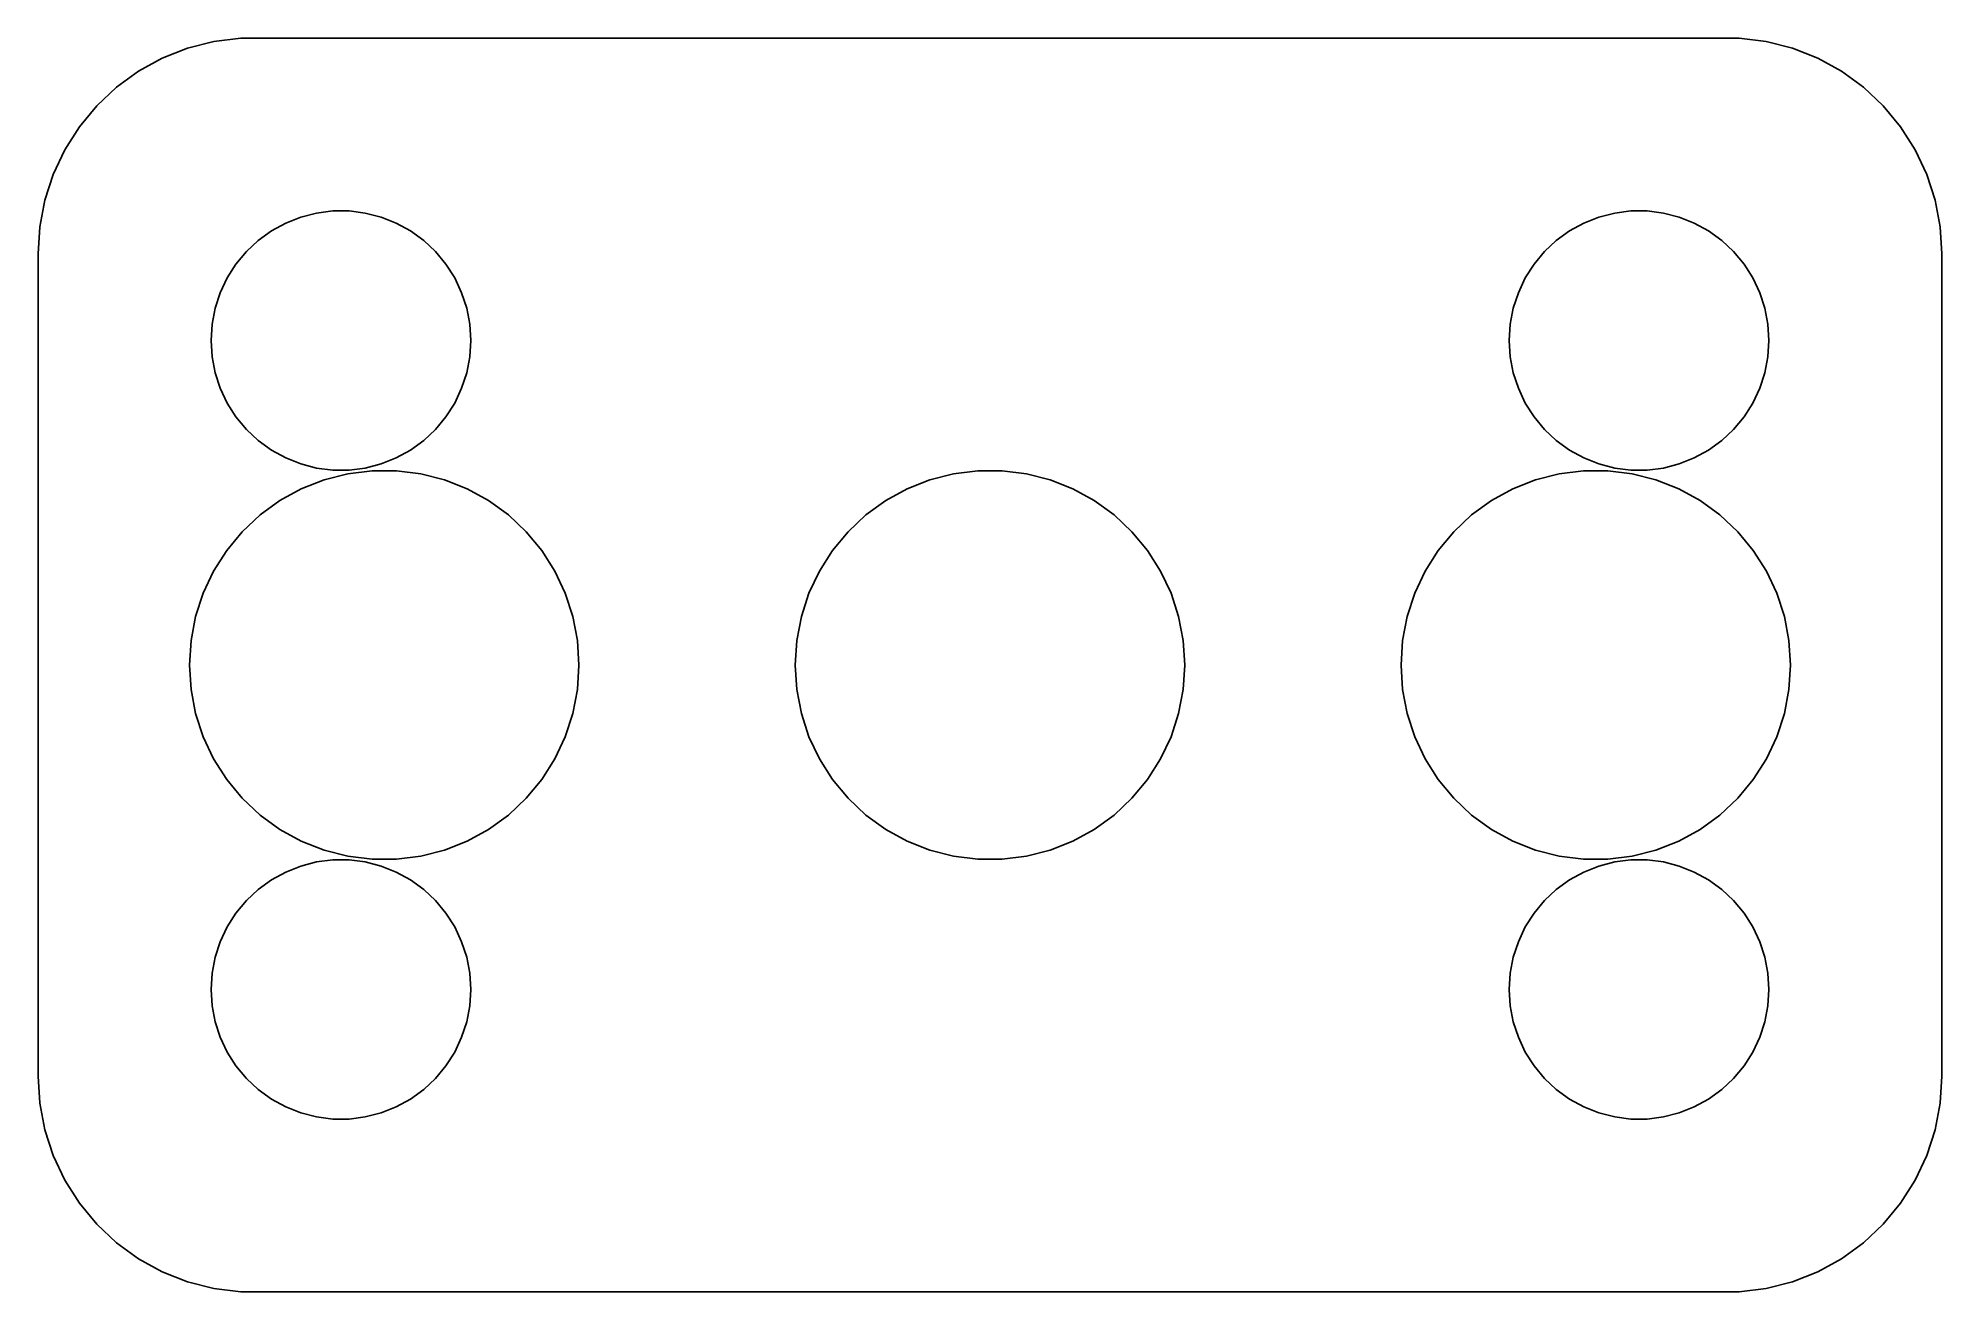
# Model space of a CAD drawing. Header units: metres. Extents: x -22 to 22, y -14.5 to 14.5.
import ezdxf

# ---------------------------------------------------------------- set-up
doc = ezdxf.new("R2010")
doc.units = ezdxf.units.M

msp = doc.modelspace()

# ---------------------------------------------------------------- linework, layer by layer
for p, q in [((-18.5451, 14.2553), (-19.1289, 14.0241)), ((-17.9369, 14.4114), (-18.5451, 14.2553)), ((-17.3139, 14.4901), (-17.9369, 14.4114)), ((17.3139, 14.4901), (-17.3139, 14.4901)), ((17.9369, 14.4114), (17.3139, 14.4901)), ((18.5451, 14.2553), (17.9369, 14.4114)), ((19.1289, 14.0241), (18.5451, 14.2553)), ((-19.6791, 13.7216), (-20.1871, 13.3526)), ((-19.1289, 14.0241), (-19.6791, 13.7216)), ((19.6791, 13.7216), (19.1289, 14.0241)), ((20.1871, 13.3526), (19.6791, 13.7216)), ((-20.1871, 13.3526), (-20.6448, 12.9227)), ((20.6448, 12.9227), (20.1871, 13.3526)), ((-20.6448, 12.9227), (-21.0451, 12.4389)), ((21.0451, 12.4389), (20.6448, 12.9227)), ((-21.0451, 12.4389), (-21.3815, 11.9088)), ((21.3815, 11.9088), (21.0451, 12.4389)), ((-21.3815, 11.9088), (-21.6489, 11.3406)), ((21.6489, 11.3406), (21.3815, 11.9088)), ((-21.6489, 11.3406), (-21.8429, 10.7434)), ((21.8429, 10.7434), (21.6489, 11.3406)), ((-21.8429, 10.7434), (-21.9606, 10.1267)), ((21.9606, 10.1267), (21.8429, 10.7434)), ((-21.9606, 10.1267), (-22, 9.5)), ((-16.6075, 10.033), (-16.2773, 10.2145)), ((-16.2773, 10.2145), (-15.927, 10.3532)), ((-15.927, 10.3532), (-15.5621, 10.4469)), ((-15.5621, 10.4469), (-15.1884, 10.4941)), ((-15.1884, 10.4941), (-14.8116, 10.4941)), ((-14.8116, 10.4941), (-14.4379, 10.4469)), ((-14.4379, 10.4469), (-14.0729, 10.3532)), ((-14.0729, 10.3532), (-13.7227, 10.2145)), ((-13.7227, 10.2145), (-13.3925, 10.033)), ((13.3925, 10.033), (13.7227, 10.2145)), ((13.7227, 10.2145), (14.0729, 10.3532)), ((14.0729, 10.3532), (14.4379, 10.4469)), ((14.4379, 10.4469), (14.8116, 10.4941)), ((14.8116, 10.4941), (15.1884, 10.4941)), ((15.1884, 10.4941), (15.5621, 10.4469)), ((15.5621, 10.4469), (15.927, 10.3532)), ((15.927, 10.3532), (16.2773, 10.2145)), ((16.2773, 10.2145), (16.6075, 10.033)), ((22, 9.5), (21.9606, 10.1267)), ((-17.1869, 9.55363), (-16.9123, 9.81154)), ((-16.9123, 9.81154), (-16.6075, 10.033)), ((-13.3925, 10.033), (-13.0877, 9.81154)), ((-13.0877, 9.81154), (-12.8131, 9.55363)), ((12.8131, 9.55363), (13.0877, 9.81154)), ((13.0877, 9.81154), (13.3925, 10.033)), ((16.6075, 10.033), (16.9123, 9.81154)), ((16.9123, 9.81154), (17.1869, 9.55363)), ((-22, 9.5), (-22, -9.5)), ((-17.6289, 8.94525), (-17.427, 9.26335)), ((-17.427, 9.26335), (-17.1869, 9.55363)), ((-12.8131, 9.55363), (-12.5729, 9.26335)), ((-12.5729, 9.26335), (-12.3711, 8.94525)), ((12.3711, 8.94525), (12.5729, 9.26335)), ((12.5729, 9.26335), (12.8131, 9.55363)), ((17.1869, 9.55363), (17.427, 9.26335)), ((17.427, 9.26335), (17.6289, 8.94525)), ((22, -9.5), (22, 9.5)), ((-17.7893, 8.60437), (-17.6289, 8.94525)), ((-12.3711, 8.94525), (-12.2107, 8.60437)), ((12.2107, 8.60437), (12.3711, 8.94525)), ((17.6289, 8.94525), (17.7893, 8.60437)), ((-17.9057, 8.24606), (-17.7893, 8.60437)), ((-12.2107, 8.60437), (-12.0942, 8.24606)), ((12.0942, 8.24606), (12.2107, 8.60437)), ((17.7893, 8.60437), (17.9057, 8.24606)), ((-17.9763, 7.87599), (-17.9057, 8.24606)), ((-12.0942, 8.24606), (-12.0237, 7.87599)), ((12.0237, 7.87599), (12.0942, 8.24606)), ((17.9057, 8.24606), (17.9763, 7.87599)), ((-18, 7.5), (-17.9763, 7.87599)), ((-17.9763, 7.12399), (-18, 7.5)), ((-12.0237, 7.87599), (-12, 7.5)), ((-12, 7.5), (-12.0237, 7.12399)), ((12, 7.5), (12.0237, 7.87599)), ((12.0237, 7.12399), (12, 7.5)), ((17.9763, 7.87599), (18, 7.5)), ((18, 7.5), (17.9763, 7.12399)), ((-17.9057, 6.75392), (-17.9763, 7.12399)), ((-12.0237, 7.12399), (-12.0942, 6.75392)), ((12.0942, 6.75392), (12.0237, 7.12399)), ((17.9763, 7.12399), (17.9057, 6.75392)), ((-17.7893, 6.39561), (-17.9057, 6.75392)), ((-12.0942, 6.75392), (-12.2107, 6.39561)), ((12.2107, 6.39561), (12.0942, 6.75392)), ((17.9057, 6.75392), (17.7893, 6.39561)), ((-17.6289, 6.05473), (-17.7893, 6.39561)), ((-12.2107, 6.39561), (-12.3711, 6.05473)), ((12.3711, 6.05473), (12.2107, 6.39561)), ((17.7893, 6.39561), (17.6289, 6.05473)), ((-17.427, 5.73663), (-17.6289, 6.05473)), ((-17.1869, 5.44635), (-17.427, 5.73663)), ((-12.5729, 5.73663), (-12.8131, 5.44635)), ((-12.3711, 6.05473), (-12.5729, 5.73663)), ((12.5729, 5.73663), (12.3711, 6.05473)), ((12.8131, 5.44635), (12.5729, 5.73663)), ((17.427, 5.73663), (17.1869, 5.44635)), ((17.6289, 6.05473), (17.427, 5.73663)), ((-16.9123, 5.18845), (-17.1869, 5.44635)), ((-12.8131, 5.44635), (-13.0877, 5.18845)), ((13.0877, 5.18845), (12.8131, 5.44635)), ((17.1869, 5.44635), (16.9123, 5.18845)), ((-16.6075, 4.96701), (-16.9123, 5.18845)), ((-16.2773, 4.78551), (-16.6075, 4.96701)), ((-13.3925, 4.96701), (-13.7227, 4.78551)), ((-13.0877, 5.18845), (-13.3925, 4.96701)), ((13.3925, 4.96701), (13.0877, 5.18845)), ((13.7227, 4.78551), (13.3925, 4.96701)), ((16.6075, 4.96701), (16.2773, 4.78551)), ((16.9123, 5.18845), (16.6075, 4.96701)), ((-15.927, 4.64682), (-16.2773, 4.78551)), ((-15.5621, 4.55313), (-15.927, 4.64682)), ((-15.1884, 4.50591), (-15.5621, 4.55313)), ((-15.3906, 4.27974), (-14.8432, 4.42029)), ((-14.8116, 4.50591), (-15.1884, 4.50591)), ((-14.8432, 4.42029), (-14.2825, 4.49112)), ((-14.4379, 4.55313), (-14.8116, 4.50591)), ((-14.0729, 4.64682), (-14.4379, 4.55313)), ((-14.2825, 4.49112), (-13.7174, 4.49112)), ((-13.7227, 4.78551), (-14.0729, 4.64682)), ((-13.7174, 4.49112), (-13.1568, 4.42029)), ((-13.1568, 4.42029), (-12.6094, 4.27974)), ((-1.39056, 4.27974), (-0.843201, 4.42029)), ((-0.843201, 4.42029), (-0.282547, 4.49112)), ((-0.282547, 4.49112), (0.282547, 4.49112)), ((0.282547, 4.49112), (0.843201, 4.42029)), ((0.843201, 4.42029), (1.39056, 4.27974)), ((12.6094, 4.27974), (13.1568, 4.42029)), ((13.1568, 4.42029), (13.7174, 4.49112)), ((13.7174, 4.49112), (14.2825, 4.49112)), ((14.0729, 4.64682), (13.7227, 4.78551)), ((14.4379, 4.55313), (14.0729, 4.64682)), ((14.2825, 4.49112), (14.8432, 4.42029)), ((14.8116, 4.50591), (14.4379, 4.55313)), ((15.1884, 4.50591), (14.8116, 4.50591)), ((14.8432, 4.42029), (15.3906, 4.27974)), ((15.5621, 4.55313), (15.1884, 4.50591)), ((15.927, 4.64682), (15.5621, 4.55313)), ((16.2773, 4.78551), (15.927, 4.64682)), ((-16.4112, 3.79947), (-15.916, 4.07172)), ((-15.916, 4.07172), (-15.3906, 4.27974)), ((-12.6094, 4.27974), (-12.084, 4.07172)), ((-12.084, 4.07172), (-11.5888, 3.79947)), ((-2.41121, 3.79947), (-1.916, 4.07172)), ((-1.916, 4.07172), (-1.39056, 4.27974)), ((1.39056, 4.27974), (1.916, 4.07172)), ((1.916, 4.07172), (2.41121, 3.79947)), ((11.5888, 3.79947), (12.084, 4.07172)), ((12.084, 4.07172), (12.6094, 4.27974)), ((15.3906, 4.27974), (15.916, 4.07172)), ((15.916, 4.07172), (16.4112, 3.79947)), ((-16.8684, 3.4673), (-16.4112, 3.79947)), ((-11.5888, 3.79947), (-11.1316, 3.4673)), ((-2.86839, 3.4673), (-2.41121, 3.79947)), ((2.41121, 3.79947), (2.86839, 3.4673)), ((11.1316, 3.4673), (11.5888, 3.79947)), ((16.4112, 3.79947), (16.8684, 3.4673)), ((-17.6406, 2.64502), (-17.2803, 3.08046)), ((-17.2803, 3.08046), (-16.8684, 3.4673)), ((-11.1316, 3.4673), (-10.7196, 3.08046)), ((-10.7196, 3.08046), (-10.3594, 2.64502)), ((-3.64056, 2.64502), (-3.28035, 3.08046)), ((-3.28035, 3.08046), (-2.86839, 3.4673)), ((2.86839, 3.4673), (3.28035, 3.08046)), ((3.28035, 3.08046), (3.64056, 2.64502)), ((10.3594, 2.64502), (10.7196, 3.08046)), ((10.7196, 3.08046), (11.1316, 3.4673)), ((16.8684, 3.4673), (17.2803, 3.08046)), ((17.2803, 3.08046), (17.6406, 2.64502)), ((-17.9434, 2.16788), (-17.6406, 2.64502)), ((-10.3594, 2.64502), (-10.0566, 2.16788)), ((-3.94337, 2.16788), (-3.64056, 2.64502)), ((3.64056, 2.64502), (3.94337, 2.16788)), ((10.0566, 2.16788), (10.3594, 2.64502)), ((17.6406, 2.64502), (17.9434, 2.16788)), ((-18.184, 1.65656), (-17.9434, 2.16788)), ((-10.0566, 2.16788), (-9.81599, 1.65656)), ((-4.18399, 1.65656), (-3.94337, 2.16788)), ((3.94337, 2.16788), (4.18399, 1.65656)), ((9.81599, 1.65656), (10.0566, 2.16788)), ((17.9434, 2.16788), (18.184, 1.65656)), ((-18.3586, 1.11909), (-18.184, 1.65656)), ((-9.81599, 1.65656), (-9.64137, 1.11909)), ((-4.35861, 1.11909), (-4.18399, 1.65656)), ((4.18399, 1.65656), (4.35861, 1.11909)), ((9.64137, 1.11909), (9.81599, 1.65656)), ((18.184, 1.65656), (18.3586, 1.11909)), ((-18.4645, 0.563995), (-18.3586, 1.11909)), ((-9.64137, 1.11909), (-9.53548, 0.563995)), ((-4.46451, 0.563995), (-4.35861, 1.11909)), ((4.35861, 1.11909), (4.46451, 0.563995)), ((9.53548, 0.563995), (9.64137, 1.11909)), ((18.3586, 1.11909), (18.4645, 0.563995)), ((-18.5, 0), (-18.4645, 0.563995)), ((-9.53548, 0.563995), (-9.5, 0)), ((-4.5, 0), (-4.46451, 0.563995)), ((4.46451, 0.563995), (4.5, 0)), ((9.5, 0), (9.53548, 0.563995)), ((18.4645, 0.563995), (18.5, 0)), ((-18.4645, -0.563995), (-18.5, 0)), ((-9.5, 0), (-9.53548, -0.563995)), ((-4.46451, -0.563995), (-4.5, 0)), ((4.5, 0), (4.46451, -0.563995)), ((9.53548, -0.563995), (9.5, 0)), ((18.5, 0), (18.4645, -0.563995)), ((-18.3586, -1.11909), (-18.4645, -0.563995)), ((-9.53548, -0.563995), (-9.64137, -1.11909)), ((-4.35861, -1.11909), (-4.46451, -0.563995)), ((4.46451, -0.563995), (4.35861, -1.11909)), ((9.64137, -1.11909), (9.53548, -0.563995)), ((18.4645, -0.563995), (18.3586, -1.11909)), ((-18.184, -1.65656), (-18.3586, -1.11909)), ((-9.64137, -1.11909), (-9.81599, -1.65656)), ((-4.18399, -1.65656), (-4.35861, -1.11909)), ((4.35861, -1.11909), (4.18399, -1.65656)), ((9.81599, -1.65656), (9.64137, -1.11909)), ((18.3586, -1.11909), (18.184, -1.65656)), ((-17.9434, -2.16788), (-18.184, -1.65656)), ((-9.81599, -1.65656), (-10.0566, -2.16788)), ((-3.94337, -2.16788), (-4.18399, -1.65656)), ((4.18399, -1.65656), (3.94337, -2.16788)), ((10.0566, -2.16788), (9.81599, -1.65656)), ((18.184, -1.65656), (17.9434, -2.16788)), ((-17.6406, -2.64502), (-17.9434, -2.16788)), ((-10.0566, -2.16788), (-10.3594, -2.64502)), ((-3.64056, -2.64502), (-3.94337, -2.16788)), ((3.94337, -2.16788), (3.64056, -2.64502)), ((10.3594, -2.64502), (10.0566, -2.16788)), ((17.9434, -2.16788), (17.6406, -2.64502)), ((-17.2803, -3.08046), (-17.6406, -2.64502)), ((-10.3594, -2.64502), (-10.7196, -3.08046)), ((-3.28035, -3.08046), (-3.64056, -2.64502)), ((3.64056, -2.64502), (3.28035, -3.08046)), ((10.7196, -3.08046), (10.3594, -2.64502)), ((17.6406, -2.64502), (17.2803, -3.08046)), ((-16.8684, -3.4673), (-17.2803, -3.08046)), ((-16.4112, -3.79947), (-16.8684, -3.4673)), ((-11.1316, -3.4673), (-11.5888, -3.79947)), ((-10.7196, -3.08046), (-11.1316, -3.4673)), ((-2.86839, -3.4673), (-3.28035, -3.08046)), ((-2.41121, -3.79947), (-2.86839, -3.4673)), ((2.86839, -3.4673), (2.41121, -3.79947)), ((3.28035, -3.08046), (2.86839, -3.4673)), ((11.1316, -3.4673), (10.7196, -3.08046)), ((11.5888, -3.79947), (11.1316, -3.4673)), ((16.8684, -3.4673), (16.4112, -3.79947)), ((17.2803, -3.08046), (16.8684, -3.4673)), ((-15.916, -4.07172), (-16.4112, -3.79947)), ((-11.5888, -3.79947), (-12.084, -4.07172)), ((-1.916, -4.07172), (-2.41121, -3.79947)), ((2.41121, -3.79947), (1.916, -4.07172)), ((12.084, -4.07172), (11.5888, -3.79947)), ((16.4112, -3.79947), (15.916, -4.07172)), ((-15.3906, -4.27974), (-15.916, -4.07172)), ((-14.8432, -4.42029), (-15.3906, -4.27974)), ((-12.6094, -4.27974), (-13.1568, -4.42029)), ((-12.084, -4.07172), (-12.6094, -4.27974)), ((-1.39056, -4.27974), (-1.916, -4.07172)), ((-0.843201, -4.42029), (-1.39056, -4.27974)), ((1.39056, -4.27974), (0.843201, -4.42029)), ((1.916, -4.07172), (1.39056, -4.27974)), ((12.6094, -4.27974), (12.084, -4.07172)), ((13.1568, -4.42029), (12.6094, -4.27974)), ((15.3906, -4.27974), (14.8432, -4.42029)), ((15.916, -4.07172), (15.3906, -4.27974)), ((-16.6075, -4.96701), (-16.2773, -4.78551)), ((-16.2773, -4.78551), (-15.927, -4.64682)), ((-15.927, -4.64682), (-15.5621, -4.55313)), ((-15.5621, -4.55313), (-15.1884, -4.50591)), ((-15.1884, -4.50591), (-14.8116, -4.50591)), ((-14.2825, -4.49112), (-14.8432, -4.42029)), ((-14.8116, -4.50591), (-14.4379, -4.55313)), ((-14.4379, -4.55313), (-14.0729, -4.64682)), ((-13.7174, -4.49112), (-14.2825, -4.49112)), ((-14.0729, -4.64682), (-13.7227, -4.78551)), ((-13.7227, -4.78551), (-13.3925, -4.96701)), ((-13.1568, -4.42029), (-13.7174, -4.49112)), ((-0.282547, -4.49112), (-0.843201, -4.42029)), ((0.282547, -4.49112), (-0.282547, -4.49112)), ((0.843201, -4.42029), (0.282547, -4.49112)), ((13.7174, -4.49112), (13.1568, -4.42029)), ((13.3925, -4.96701), (13.7227, -4.78551)), ((14.2825, -4.49112), (13.7174, -4.49112)), ((13.7227, -4.78551), (14.0729, -4.64682)), ((14.0729, -4.64682), (14.4379, -4.55313)), ((14.8432, -4.42029), (14.2825, -4.49112)), ((14.4379, -4.55313), (14.8116, -4.50591)), ((14.8116, -4.50591), (15.1884, -4.50591)), ((15.1884, -4.50591), (15.5621, -4.55313)), ((15.5621, -4.55313), (15.927, -4.64682)), ((15.927, -4.64682), (16.2773, -4.78551)), ((16.2773, -4.78551), (16.6075, -4.96701)), ((-17.1869, -5.44635), (-16.9123, -5.18845)), ((-16.9123, -5.18845), (-16.6075, -4.96701)), ((-13.3925, -4.96701), (-13.0877, -5.18845)), ((-13.0877, -5.18845), (-12.8131, -5.44635)), ((12.8131, -5.44635), (13.0877, -5.18845)), ((13.0877, -5.18845), (13.3925, -4.96701)), ((16.6075, -4.96701), (16.9123, -5.18845)), ((16.9123, -5.18845), (17.1869, -5.44635)), ((-17.427, -5.73663), (-17.1869, -5.44635)), ((-12.8131, -5.44635), (-12.5729, -5.73663)), ((12.5729, -5.73663), (12.8131, -5.44635)), ((17.1869, -5.44635), (17.427, -5.73663)), ((-17.7893, -6.39561), (-17.6289, -6.05473)), ((-17.6289, -6.05473), (-17.427, -5.73663)), ((-12.5729, -5.73663), (-12.3711, -6.05473)), ((-12.3711, -6.05473), (-12.2107, -6.39561)), ((12.2107, -6.39561), (12.3711, -6.05473)), ((12.3711, -6.05473), (12.5729, -5.73663)), ((17.427, -5.73663), (17.6289, -6.05473)), ((17.6289, -6.05473), (17.7893, -6.39561)), ((-17.9057, -6.75392), (-17.7893, -6.39561)), ((-12.2107, -6.39561), (-12.0942, -6.75392)), ((12.0942, -6.75392), (12.2107, -6.39561)), ((17.7893, -6.39561), (17.9057, -6.75392)), ((-17.9763, -7.12399), (-17.9057, -6.75392)), ((-12.0942, -6.75392), (-12.0237, -7.12399)), ((12.0237, -7.12399), (12.0942, -6.75392)), ((17.9057, -6.75392), (17.9763, -7.12399)), ((-18, -7.5), (-17.9763, -7.12399)), ((-12.0237, -7.12399), (-12, -7.5)), ((12, -7.5), (12.0237, -7.12399)), ((17.9763, -7.12399), (18, -7.5)), ((-17.9763, -7.87599), (-18, -7.5)), ((-17.9057, -8.24606), (-17.9763, -7.87599)), ((-12.0237, -7.87599), (-12.0942, -8.24606)), ((-12, -7.5), (-12.0237, -7.87599)), ((12.0237, -7.87599), (12, -7.5)), ((12.0942, -8.24606), (12.0237, -7.87599)), ((17.9763, -7.87599), (17.9057, -8.24606)), ((18, -7.5), (17.9763, -7.87599)), ((-17.7893, -8.60437), (-17.9057, -8.24606)), ((-12.0942, -8.24606), (-12.2107, -8.60437)), ((12.2107, -8.60437), (12.0942, -8.24606)), ((17.9057, -8.24606), (17.7893, -8.60437)), ((-17.6289, -8.94525), (-17.7893, -8.60437)), ((-12.2107, -8.60437), (-12.3711, -8.94525)), ((12.3711, -8.94525), (12.2107, -8.60437)), ((17.7893, -8.60437), (17.6289, -8.94525)), ((-17.427, -9.26335), (-17.6289, -8.94525)), ((-12.3711, -8.94525), (-12.5729, -9.26335)), ((12.5729, -9.26335), (12.3711, -8.94525)), ((17.6289, -8.94525), (17.427, -9.26335)), ((-22, -9.5), (-21.9606, -10.1267)), ((-17.1869, -9.55363), (-17.427, -9.26335)), ((-16.9123, -9.81154), (-17.1869, -9.55363)), ((-12.8131, -9.55363), (-13.0877, -9.81154)), ((-12.5729, -9.26335), (-12.8131, -9.55363)), ((12.8131, -9.55363), (12.5729, -9.26335)), ((13.0877, -9.81154), (12.8131, -9.55363)), ((17.1869, -9.55363), (16.9123, -9.81154)), ((17.427, -9.26335), (17.1869, -9.55363)), ((21.9606, -10.1267), (22, -9.5)), ((-16.6075, -10.033), (-16.9123, -9.81154)), ((-16.2773, -10.2145), (-16.6075, -10.033)), ((-13.3925, -10.033), (-13.7227, -10.2145)), ((-13.0877, -9.81154), (-13.3925, -10.033)), ((13.3925, -10.033), (13.0877, -9.81154)), ((13.7227, -10.2145), (13.3925, -10.033)), ((16.6075, -10.033), (16.2773, -10.2145)), ((16.9123, -9.81154), (16.6075, -10.033)), ((-21.9606, -10.1267), (-21.8429, -10.7434)), ((-15.927, -10.3532), (-16.2773, -10.2145)), ((-15.5621, -10.4469), (-15.927, -10.3532)), ((-15.1884, -10.4941), (-15.5621, -10.4469)), ((-14.8116, -10.4941), (-15.1884, -10.4941)), ((-14.4379, -10.4469), (-14.8116, -10.4941)), ((-14.0729, -10.3532), (-14.4379, -10.4469)), ((-13.7227, -10.2145), (-14.0729, -10.3532)), ((14.0729, -10.3532), (13.7227, -10.2145)), ((14.4379, -10.4469), (14.0729, -10.3532)), ((14.8116, -10.4941), (14.4379, -10.4469)), ((15.1884, -10.4941), (14.8116, -10.4941)), ((15.5621, -10.4469), (15.1884, -10.4941)), ((15.927, -10.3532), (15.5621, -10.4469)), ((16.2773, -10.2145), (15.927, -10.3532)), ((21.8429, -10.7434), (21.9606, -10.1267)), ((-21.8429, -10.7434), (-21.6489, -11.3406)), ((21.6489, -11.3406), (21.8429, -10.7434)), ((-21.6489, -11.3406), (-21.3815, -11.9088)), ((21.3815, -11.9088), (21.6489, -11.3406)), ((-21.3815, -11.9088), (-21.0451, -12.4389)), ((21.0451, -12.4389), (21.3815, -11.9088)), ((-21.0451, -12.4389), (-20.6448, -12.9227)), ((20.6448, -12.9227), (21.0451, -12.4389)), ((-20.6448, -12.9227), (-20.1871, -13.3526)), ((20.1871, -13.3526), (20.6448, -12.9227)), ((-20.1871, -13.3526), (-19.6791, -13.7216)), ((19.6791, -13.7216), (20.1871, -13.3526)), ((-19.6791, -13.7216), (-19.1289, -14.0241)), ((-19.1289, -14.0241), (-18.5451, -14.2553)), ((18.5451, -14.2553), (19.1289, -14.0241)), ((19.1289, -14.0241), (19.6791, -13.7216)), ((-18.5451, -14.2553), (-17.9369, -14.4114)), ((-17.9369, -14.4114), (-17.3139, -14.4901)), ((-17.3139, -14.4901), (17.3139, -14.4901)), ((17.3139, -14.4901), (17.9369, -14.4114)), ((17.9369, -14.4114), (18.5451, -14.2553))]:
    msp.add_line(p, q)

doc.saveas('drawing.dxf')
